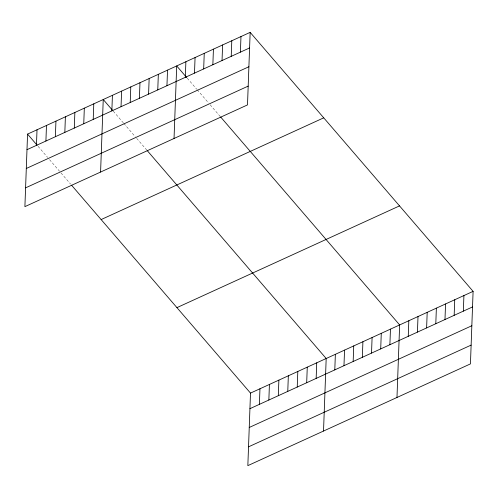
<?xml version="1.0" encoding="UTF-8"?>
<svg xmlns="http://www.w3.org/2000/svg" width="498" height="498" viewBox="0 0 498 498"><rect width="100%" height="100%" fill="white"/><g stroke="black" fill="none" stroke-linecap="round" stroke-linejoin="round"><path stroke-width="0.37" stroke-dasharray="2.49 1.87" d="M187.211 78.149L196.766 89.248M197.245 89.802L208.712 103.123M210.144 104.785L220.172 116.445M113.276 111.166L123.311 122.819M123.784 123.38L135.251 136.695M136.682 138.363L146.717 150.016M38.072 146.312L47.627 157.412M49.539 159.634L59.567 171.287M60.999 172.955L70.554 184.055"/><path stroke-width="0.75" d="M27.558 134.105L24.9 206.639L247.5 104.904L250.158 32.364L27.558 134.105L37.113 145.204M36.447 145.36L37.02 129.779M45.909 141.04L46.482 125.459M55.371 136.713L55.944 121.132M64.833 132.387L65.4 116.806M74.289 128.067L74.862 112.486M83.751 123.741L84.324 108.159M93.213 119.42L93.786 103.839M100.584 172.053L103.242 99.513L112.797 110.612M111.857 110.898L112.424 95.317M121.039 106.703L121.605 91.122M130.221 102.501L130.787 86.92M139.403 98.305L139.975 82.724M148.585 94.11L149.157 78.528M157.766 89.914L158.339 74.333M166.948 85.718L167.521 70.137M174.039 138.475L176.703 65.941L186.731 77.595M185.312 77.321L185.885 61.74M194.494 73.125L195.067 57.544M203.676 68.929L204.248 53.348M212.858 64.734L213.43 49.153M222.04 60.538L222.612 44.957M231.221 56.342L231.794 40.761M240.403 52.141L240.976 36.559M71.513 185.163L250.5 393.096L247.842 465.636L470.442 363.895L473.1 291.361L250.158 32.364M259.39 404.357L259.962 388.776M268.852 400.031L269.424 384.45M278.314 395.705L278.88 380.123M287.769 391.384L288.342 375.803M297.231 387.058L297.804 371.477M306.693 382.738L307.266 367.157M316.155 378.412L316.722 362.83M323.526 431.044L326.184 358.504L147.196 150.57M334.793 369.89L335.366 354.308M343.975 365.694L344.548 350.113M353.163 361.498L353.729 345.917M362.345 357.303L362.911 341.721M371.527 353.107L372.093 337.52M380.709 348.905L381.275 333.324M389.89 344.709L390.463 329.128M396.981 397.472L399.645 324.933L220.651 116.999M408.254 336.318L408.827 320.737M417.436 332.122L418.009 316.541M426.618 327.927L427.191 312.339M435.8 323.725L436.373 308.144M444.982 319.529L445.554 303.948M454.164 315.334L454.736 299.752M463.345 311.138L463.918 295.557M26.992 149.686L249.585 47.945M26.301 168.48L248.9 66.744M25.591 187.846L248.191 86.11M101.131 219.568L323.731 117.833M176.933 307.627L399.527 205.892M250.5 393.096L473.1 291.361M249.928 408.677L472.527 306.942M249.243 427.477L471.843 325.736M248.533 446.837L471.127 345.102"/></g></svg>
